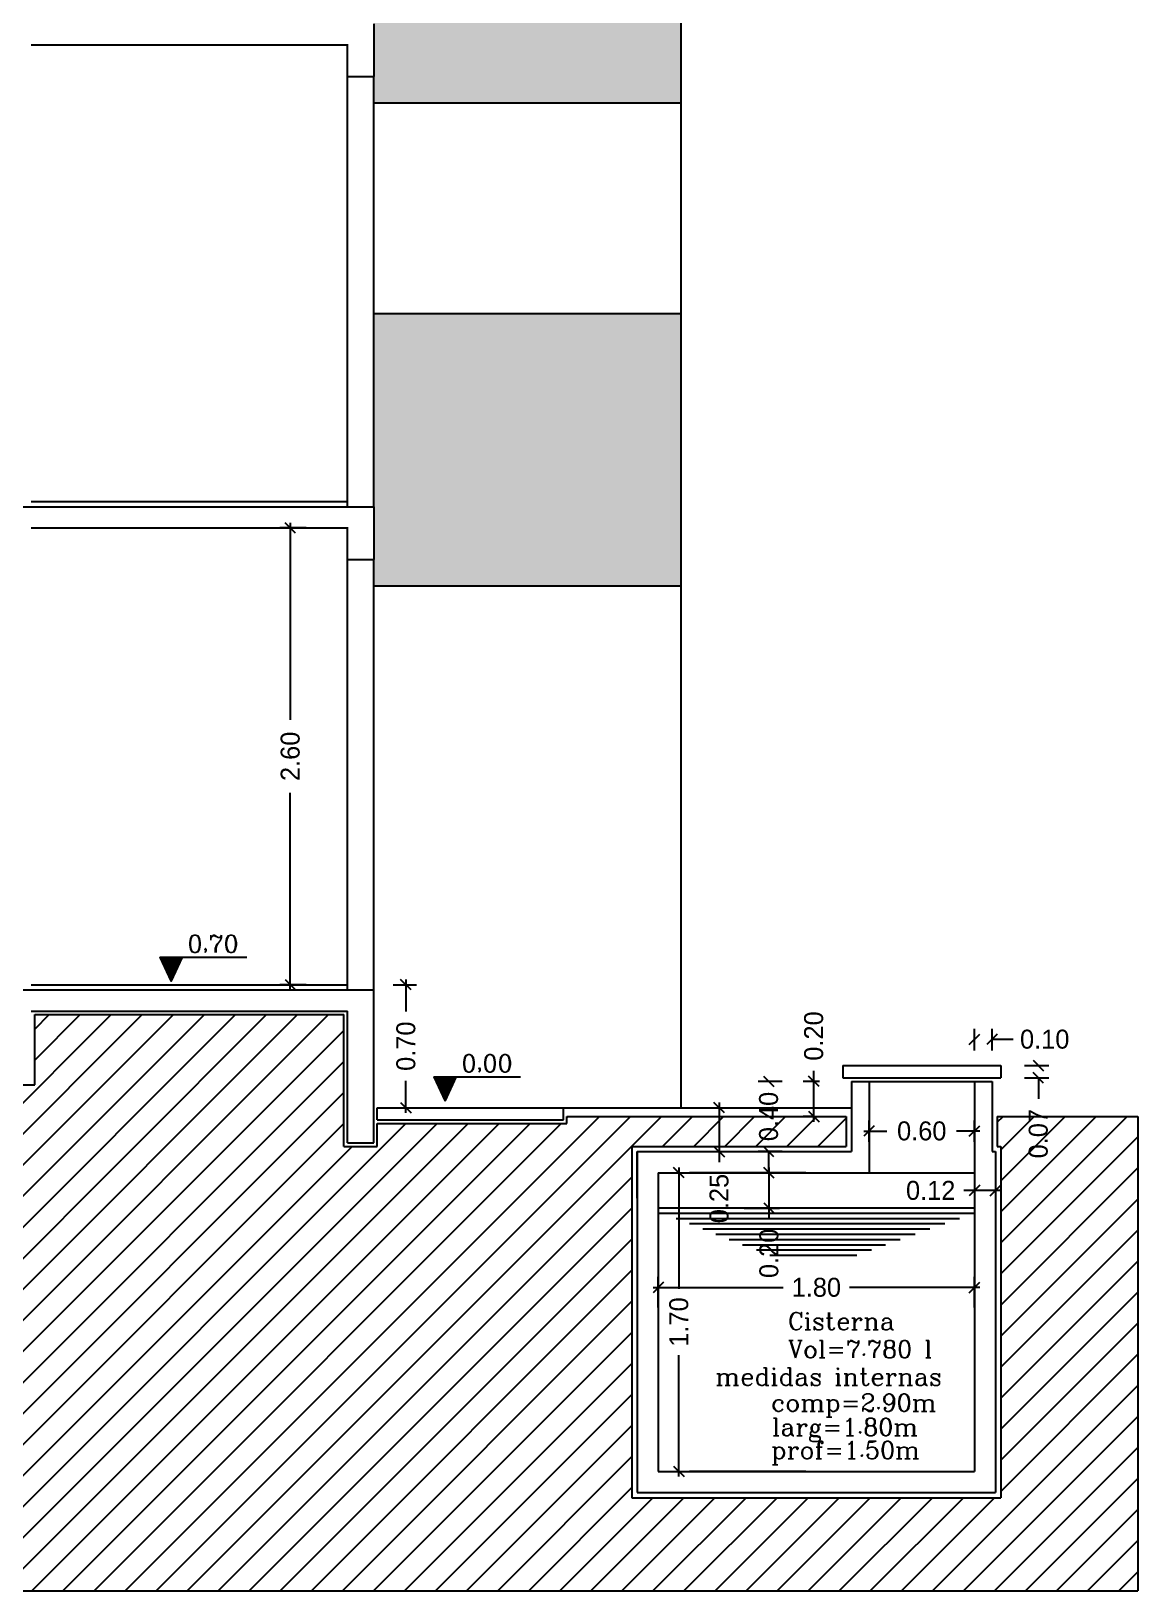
# Model space of a CAD drawing. Extents: x -18 to 75.6, y 22.6 to 43.7.
# Drawn here: x -3.36 to 2.94, y 23.31 to 32.19 of the extents above; entities that cross this region are included whole.
import ezdxf

# ---------------------------------------------------------------- set-up
doc = ezdxf.new("R2010")
doc.units = 0
doc.header["$LTSCALE"] = 2
doc.layers.get('0').update_dxf_attribs({"linetype": 'CONTINUOUS'})
doc.layers.get('DEFPOINTS').update_dxf_attribs({"linetype": 'CONTINUOUS'})
for name, color, linetype in [('CONCRETO', 5, 'CONTINUOUS'), ('COTAS', 244, 'CONTINUOUS'), ('PAREDE', 7, 'CONTINUOUS'), ('PAREDECORTE', 3, 'CONTINUOUS'), ('PISO', 30, 'CONTINUOUS'), ('TERRENOEMCORTE', 244, 'CONTINUOUS'), ('TEXTO', 1, 'CONTINUOUS')]:
    doc.layers.add(name, color=color, linetype=linetype)
doc.styles.add('ROMANC', font='ROMANC.SHX')
doc.dimstyles.get("Standard").update_dxf_attribs({"dimtxt": 0.18, "dimasz": 0.18, "dimexe": 0.18, "dimexo": 0.0625, "dimgap": 0.09, "dimtad": 0, "dimtih": 1, "dimtoh": 1, "dimdec": 4, "dimzin": 0, "dimtxsty": 'STANDARD', "dimcen": 0.09, "dimazin": 3, "dimtfac": 1, "dimtdec": 4, "dimtofl": 0, "dimtmove": 0, "dimatfit": 3, "dimtolj": 1, "dimtzin": 0})

# ---------------------------------------------------------------- blocks, each defined once
blk = doc.blocks.new('*X47')
at = {"color": 0, "ltscale": 0.2}
for p, q in [((73.6889, 23.3075), (76.9689, 26.5875)), ((73.8657, 23.3075), (77.1457, 26.5875)), ((74.0425, 23.3075), (77.3225, 26.5875)), ((74.2192, 23.3075), (77.4992, 26.5875)), ((74.396, 23.3075), (77.676, 26.5875)), ((74.5728, 23.3075), (77.8528, 26.5875)), ((74.7496, 23.3075), (78.0296, 26.5875)), ((74.9263, 23.3075), (78.2063, 26.5875)), ((76.5332, 26.5054), (76.6153, 26.5875)), ((76.5332, 26.3286), (76.7921, 26.5875)), ((75.1031, 23.3075), (78.2932, 26.4976)), ((75.2799, 23.3075), (78.2932, 26.3208)), ((75.4567, 23.3075), (78.2932, 26.144)), ((75.6334, 23.3075), (78.2932, 25.9673)), ((75.987, 23.3075), (78.647, 25.9675)), ((76.1638, 23.3075), (78.8238, 25.9675)), ((76.3405, 23.3075), (79.0005, 25.9675)), ((76.5173, 23.3075), (79.1773, 25.9675)), ((76.6941, 23.3075), (79.3541, 25.9675)), ((76.8709, 23.3075), (79.5309, 25.9675)), ((77.0477, 23.3075), (79.7477, 26.0075)), ((77.2244, 23.3075), (79.9244, 26.0075)), ((77.4012, 23.3075), (80.1012, 26.0075)), ((79.5632, 25.9998), (79.5709, 26.0075)), ((80.108, 25.8375), (80.278, 26.0075)), ((80.2848, 25.8375), (80.4548, 26.0075)), ((80.4615, 25.8375), (80.6315, 26.0075)), ((80.6383, 25.8375), (80.8083, 26.0075)), ((80.8151, 25.8375), (80.9851, 26.0075)), ((80.9919, 25.8375), (81.1532, 25.9988)), ((82.0132, 25.975), (82.0458, 26.0075)), ((82.0332, 25.8182), (82.2225, 26.0075)), ((82.0332, 25.6414), (82.3993, 26.0075)), ((82.0332, 25.4646), (82.5761, 26.0075)), ((82.0332, 25.2879), (82.7529, 26.0075)), ((75.8102, 23.3075), (78.3402, 25.8375)), ((82.0332, 25.1111), (82.8132, 25.8911)), ((77.578, 23.3075), (79.9332, 25.6627)), ((82.0332, 24.9343), (82.8132, 25.7143)), ((77.7548, 23.3075), (79.9332, 25.486)), ((82.0332, 24.7575), (82.8132, 25.5375)), ((77.9315, 23.3075), (79.9332, 25.3092)), ((82.0332, 24.5807), (82.8132, 25.3607)), ((78.1083, 23.3075), (79.9332, 25.1324)), ((82.0332, 24.404), (82.8132, 25.184)), ((78.2851, 23.3075), (79.9332, 24.9556)), ((82.0332, 24.2272), (82.8132, 25.0072)), ((78.4619, 23.3075), (79.9332, 24.7788)), ((82.0332, 24.0504), (82.8132, 24.8304)), ((78.6386, 23.3075), (79.9332, 24.6021)), ((82.0332, 23.8736), (82.8132, 24.6536)), ((78.8154, 23.3075), (79.9332, 24.4253)), ((81.6438, 23.3075), (82.8132, 24.4769)), ((78.9922, 23.3075), (79.9332, 24.2485)), ((81.8206, 23.3075), (82.8132, 24.3001)), ((79.169, 23.3075), (79.9332, 24.0717)), ((81.9974, 23.3075), (82.8132, 24.1233)), ((79.3458, 23.3075), (79.9332, 23.895)), ((82.1742, 23.3075), (82.8132, 23.9465)), ((79.5225, 23.3075), (80.0525, 23.8375)), ((79.6993, 23.3075), (80.2293, 23.8375)), ((79.8761, 23.3075), (80.4061, 23.8375)), ((80.0529, 23.3075), (80.5829, 23.8375)), ((80.2296, 23.3075), (80.7596, 23.8375)), ((80.4064, 23.3075), (80.9364, 23.8375)), ((80.5832, 23.3075), (81.1132, 23.8375)), ((80.76, 23.3075), (81.29, 23.8375)), ((80.9367, 23.3075), (81.4667, 23.8375)), ((81.1135, 23.3075), (81.6435, 23.8375)), ((81.2903, 23.3075), (81.8203, 23.8375)), ((81.4671, 23.3075), (81.9971, 23.8375)), ((82.351, 23.3075), (82.8132, 23.7698)), ((82.5277, 23.3075), (82.8132, 23.593)), ((82.7045, 23.3075), (82.8132, 23.4162))]:
    blk.add_line(p, q, dxfattribs=at)
blk = doc.blocks.new('_OBLIQUE')
at = {"color": 0, "linetype": 'BYBLOCK'}
blk.add_line((-0.5, -0.5), (0.5, 0.5), dxfattribs=at)
blk = doc.blocks.new('*D132')
at = {"color": 244, "linetype": 'BYBLOCK', "ltscale": 0.2}
for p, q in [((81.2532, 25.9247), (81.3852, 25.9247)), ((81.2832, 25.8625), (81.2832, 25.9847)), ((81.9132, 25.9247), (81.7812, 25.9247)), ((81.8832, 25.8625), (81.8832, 25.9847))]:
    blk.add_line(p, q, dxfattribs=at)
at = {"layer": 'DEFPOINTS', "color": 0, "linetype": 'BYBLOCK', "ltscale": 0.2}
for p in [(81.8832, 25.9247), (81.2832, 25.0225), (81.8832, 25.0225)]:
    blk.add_point(p, dxfattribs=at)
at = {"color": 244, "linetype": 'BYBLOCK', "ltscale": 0.2, "xscale": 0.06, "yscale": 0.06, "zscale": 0.06, "rotation": 180}
blk.add_blockref('_OBLIQUE', (81.2832, 25.9247), dxfattribs=at)
at = {"color": 244, "linetype": 'BYBLOCK', "ltscale": 0.2, "xscale": 0.06, "yscale": 0.06, "zscale": 0.06}
blk.add_blockref('_OBLIQUE', (81.8832, 25.9247), dxfattribs=at)
at = {"color": 30, "linetype": 'BYBLOCK', "ltscale": 0.2, "insert": (81.5832, 25.9247), "char_height": 0.108, "attachment_point": 5}
blk.add_mtext('\\A1;0.60', dxfattribs=at)
blk = doc.blocks.new('*D128')
at = {"color": 244, "linetype": 'BYBLOCK', "ltscale": 0.2}
for p, q in [((80.5722, 25.6863), (80.7734, 25.6863)), ((80.7134, 25.7163), (80.7134, 25.4863)), ((80.5722, 25.4863), (80.7734, 25.4863)), ((80.7134, 25.4863), (80.7134, 25.4263))]:
    blk.add_line(p, q, dxfattribs=at)
at = {"layer": 'DEFPOINTS', "color": 0, "linetype": 'BYBLOCK', "ltscale": 0.2}
for p in [(79.7322, 25.6863), (79.7322, 25.4863), (80.7134, 25.4863)]:
    blk.add_point(p, dxfattribs=at)
at = {"color": 244, "linetype": 'BYBLOCK', "ltscale": 0.2, "xscale": 0.06, "yscale": 0.06, "zscale": 0.06}
for p, rotation in [((80.7134, 25.6863), 90), ((80.7134, 25.4863), 270)]:
    blk.add_blockref('_OBLIQUE', p, dxfattribs=dict(at, rotation=rotation))
at = {"color": 30, "linetype": 'BYBLOCK', "ltscale": 0.2, "insert": (80.7134, 25.2283), "char_height": 0.108, "attachment_point": 5, "rotation": 90}
blk.add_mtext('\\A1;0.20', dxfattribs=at)
blk = doc.blocks.new('*D127')
at = {"color": 244, "linetype": 'BYBLOCK', "ltscale": 0.2}
for p, q in [((80.2005, 25.7175), (80.2005, 25.0265)), ((80.9232, 25.6875), (80.2605, 25.6875)), ((80.2005, 23.9575), (80.2005, 24.6485)), ((80.9232, 23.9875), (80.2605, 23.9875))]:
    blk.add_line(p, q, dxfattribs=at)
at = {"layer": 'DEFPOINTS', "color": 0, "linetype": 'BYBLOCK', "ltscale": 0.2}
for p in [(80.0832, 25.6875), (80.0832, 23.9875), (80.2005, 23.9875)]:
    blk.add_point(p, dxfattribs=at)
at = {"color": 244, "linetype": 'BYBLOCK', "ltscale": 0.2, "xscale": 0.06, "yscale": 0.06, "zscale": 0.06}
for p, rotation in [((80.2005, 25.6875), 90), ((80.2005, 23.9875), 270)]:
    blk.add_blockref('_OBLIQUE', p, dxfattribs=dict(at, rotation=rotation))
at = {"color": 30, "linetype": 'BYBLOCK', "ltscale": 0.2, "insert": (80.2005, 24.8375), "char_height": 0.108, "attachment_point": 5, "rotation": 90}
blk.add_mtext('\\A1;1.70', dxfattribs=at)
blk = doc.blocks.new('*D126')
at = {"color": 244, "linetype": 'BYBLOCK', "ltscale": 0.2}
for p, q in [((80.0832, 24.9204), (80.0832, 25.0945)), ((81.8832, 24.9204), (81.8832, 25.0945)), ((80.0532, 25.0345), (80.7942, 25.0345)), ((81.9132, 25.0345), (81.1722, 25.0345))]:
    blk.add_line(p, q, dxfattribs=at)
at = {"layer": 'DEFPOINTS', "color": 0, "linetype": 'BYBLOCK', "ltscale": 0.2}
for p in [(81.8832, 25.0345), (80.0832, 24.0804), (81.8832, 24.0804)]:
    blk.add_point(p, dxfattribs=at)
at = {"color": 244, "linetype": 'BYBLOCK', "ltscale": 0.2, "xscale": 0.06, "yscale": 0.06, "zscale": 0.06, "rotation": 180}
blk.add_blockref('_OBLIQUE', (80.0832, 25.0345), dxfattribs=at)
at = {"color": 244, "linetype": 'BYBLOCK', "ltscale": 0.2, "xscale": 0.06, "yscale": 0.06, "zscale": 0.06}
blk.add_blockref('_OBLIQUE', (81.8832, 25.0345), dxfattribs=at)
at = {"color": 30, "linetype": 'BYBLOCK', "ltscale": 0.2, "insert": (80.9832, 25.0345), "char_height": 0.108, "attachment_point": 5}
blk.add_mtext('\\A1;1.80', dxfattribs=at)
blk = doc.blocks.new('*D169')
at = {"color": 244, "linetype": 'BYBLOCK', "ltscale": 0.2}
for p, q in [((77.9882, 29.3875), (77.9882, 28.2645)), ((78.0783, 29.3575), (77.9282, 29.3575)), ((77.9882, 26.7275), (77.9882, 27.8505)), ((78.0783, 26.7575), (77.9282, 26.7575))]:
    blk.add_line(p, q, dxfattribs=at)
at = {"layer": 'DEFPOINTS', "color": 0, "linetype": 'BYBLOCK', "ltscale": 0.2}
for p in [(78.9183, 29.3575), (77.9882, 26.7575), (78.9183, 26.7575)]:
    blk.add_point(p, dxfattribs=at)
at = {"color": 244, "linetype": 'BYBLOCK', "ltscale": 0.2, "xscale": 0.06, "yscale": 0.06, "zscale": 0.06}
for p, rotation in [((77.9882, 29.3575), 90), ((77.9882, 26.7575), 270)]:
    blk.add_blockref('_OBLIQUE', p, dxfattribs=dict(at, rotation=rotation))
at = {"color": 30, "linetype": 'BYBLOCK', "ltscale": 0.2, "insert": (77.9882, 28.0575), "char_height": 0.108, "attachment_point": 5, "rotation": 90}
blk.add_mtext('\\A1;2.60', dxfattribs=at)
blk = doc.blocks.new('*X3')
at = {"color": 0}
for p, q in [((191.8346, 96.81), (191.8357, 96.8112)), ((191.8352, 96.8088), (191.8375, 96.8112)), ((191.8357, 96.8076), (191.8392, 96.8112)), ((191.8363, 96.8064), (191.841, 96.8112)), ((191.8369, 96.8052), (191.8428, 96.8112)), ((191.8374, 96.804), (191.8445, 96.8112)), ((191.838, 96.8028), (191.8463, 96.8112)), ((191.8386, 96.8016), (191.8481, 96.8112)), ((191.8391, 96.8004), (191.8498, 96.8112)), ((191.8397, 96.7992), (191.8516, 96.8112)), ((191.8403, 96.798), (191.8534, 96.8112)), ((191.8408, 96.7968), (191.8551, 96.8112)), ((191.8414, 96.7956), (191.8569, 96.8112)), ((191.842, 96.7944), (191.8587, 96.8112)), ((191.8425, 96.7932), (191.8605, 96.8112)), ((191.8431, 96.792), (191.8622, 96.8112)), ((191.8436, 96.7908), (191.864, 96.8112)), ((191.8442, 96.7896), (191.8658, 96.8112)), ((191.8448, 96.7884), (191.8675, 96.8112)), ((191.8453, 96.7872), (191.8693, 96.8112)), ((191.8459, 96.786), (191.8711, 96.8112)), ((191.8465, 96.7848), (191.8728, 96.8112)), ((191.847, 96.7836), (191.8746, 96.8112)), ((191.8476, 96.7824), (191.8764, 96.8112)), ((191.8482, 96.7812), (191.8781, 96.8112)), ((191.8487, 96.78), (191.8799, 96.8112)), ((191.8493, 96.7788), (191.8817, 96.8112)), ((191.8499, 96.7776), (191.8834, 96.8112)), ((191.8504, 96.7764), (191.8852, 96.8112)), ((191.851, 96.7752), (191.887, 96.8112)), ((191.8516, 96.774), (191.8887, 96.8112)), ((191.8521, 96.7728), (191.8905, 96.8112)), ((191.8527, 96.7716), (191.8923, 96.8112)), ((191.8533, 96.7704), (191.894, 96.8112)), ((191.8538, 96.7692), (191.8958, 96.8112)), ((191.8544, 96.768), (191.8976, 96.8112)), ((191.855, 96.7668), (191.8972, 96.809)), ((191.8555, 96.7656), (191.8957, 96.8057)), ((191.8561, 96.7644), (191.8942, 96.8025)), ((191.8567, 96.7632), (191.8927, 96.7992)), ((191.8572, 96.762), (191.8913, 96.796)), ((191.8578, 96.7608), (191.8898, 96.7928)), ((191.8584, 96.7596), (191.8883, 96.7895)), ((191.8589, 96.7584), (191.8868, 96.7863)), ((191.8595, 96.7572), (191.8853, 96.783)), ((191.8601, 96.756), (191.8839, 96.7798)), ((191.8606, 96.7548), (191.8824, 96.7765)), ((191.8612, 96.7536), (191.8809, 96.7733)), ((191.8618, 96.7524), (191.8794, 96.77)), ((191.8623, 96.7512), (191.8779, 96.7668)), ((191.8629, 96.75), (191.8765, 96.7635)), ((191.8635, 96.7488), (191.875, 96.7603)), ((191.864, 96.7476), (191.8735, 96.757)), ((191.8646, 96.7464), (191.872, 96.7538)), ((191.8652, 96.7452), (191.8705, 96.7505)), ((191.8657, 96.744), (191.8691, 96.7473)), ((191.8663, 96.7428), (191.8676, 96.744))]:
    blk.add_line(p, q, dxfattribs=at)
blk = doc.blocks.new('*D149')
at = {"color": 244, "linetype": 'BYBLOCK', "ltscale": 0.2}
for p, q in [((78.5733, 26.7575), (78.7066, 26.7575)), ((78.6466, 26.7875), (78.6466, 26.6055)), ((78.6466, 26.0275), (78.6466, 26.2095)), ((78.5933, 26.0575), (78.7066, 26.0575))]:
    blk.add_line(p, q, dxfattribs=at)
at = {"layer": 'DEFPOINTS', "color": 0, "linetype": 'BYBLOCK', "ltscale": 0.2}
for p in [(77.7333, 26.7575), (77.7533, 26.0575), (78.6466, 26.0575)]:
    blk.add_point(p, dxfattribs=at)
at = {"color": 244, "linetype": 'BYBLOCK', "ltscale": 0.2, "xscale": 0.06, "yscale": 0.06, "zscale": 0.06}
for p, rotation in [((78.6466, 26.7575), 90), ((78.6466, 26.0575), 270)]:
    blk.add_blockref('_OBLIQUE', p, dxfattribs=dict(at, rotation=rotation))
at = {"color": 30, "linetype": 'BYBLOCK', "ltscale": 0.2, "insert": (78.6466, 26.4075), "char_height": 0.108, "attachment_point": 5, "rotation": 90}
blk.add_mtext('\\A1;0.70', dxfattribs=at)
blk = doc.blocks.new('*D134')
at = {"color": 244, "linetype": 'BYBLOCK', "ltscale": 0.2}
for p, q in [((81.8832, 25.662), (81.8832, 25.5262)), ((82.0032, 25.662), (82.0032, 25.5262)), ((81.8832, 25.5862), (81.8232, 25.5862)), ((82.0332, 25.5862), (81.8832, 25.5862))]:
    blk.add_line(p, q, dxfattribs=at)
at = {"layer": 'DEFPOINTS', "color": 0, "linetype": 'BYBLOCK', "ltscale": 0.2}
for p in [(81.8832, 26.502), (82.0032, 26.502), (81.8832, 25.5862)]:
    blk.add_point(p, dxfattribs=at)
at = {"color": 244, "linetype": 'BYBLOCK', "ltscale": 0.2, "xscale": 0.06, "yscale": 0.06, "zscale": 0.06, "rotation": 180}
blk.add_blockref('_OBLIQUE', (81.8832, 25.5862), dxfattribs=at)
at = {"color": 244, "linetype": 'BYBLOCK', "ltscale": 0.2, "xscale": 0.06, "yscale": 0.06, "zscale": 0.06}
blk.add_blockref('_OBLIQUE', (82.0032, 25.5862), dxfattribs=at)
at = {"color": 30, "linetype": 'BYBLOCK', "ltscale": 0.2, "insert": (81.6342, 25.5862), "char_height": 0.108, "attachment_point": 5}
blk.add_mtext('\\A1;0.12', dxfattribs=at)
blk = doc.blocks.new('*D131')
at = {"color": 244, "linetype": 'BYBLOCK', "ltscale": 0.2}
for p, q in [((82.1687, 26.2975), (82.3069, 26.2975)), ((82.2469, 26.2975), (82.2469, 26.2975)), ((82.1687, 26.2275), (82.3069, 26.2275)), ((82.2469, 26.2275), (82.2469, 26.1075))]:
    blk.add_line(p, q, dxfattribs=at)
at = {"layer": 'DEFPOINTS', "color": 0, "linetype": 'BYBLOCK', "ltscale": 0.2}
for p in [(81.3287, 26.2975), (81.3287, 26.2275), (82.2469, 26.2275)]:
    blk.add_point(p, dxfattribs=at)
at = {"color": 244, "linetype": 'BYBLOCK', "ltscale": 0.2, "xscale": 0.06, "yscale": 0.06, "zscale": 0.06}
for p, rotation in [((82.2469, 26.2975), 270), ((82.2469, 26.2275), 90)]:
    blk.add_blockref('_OBLIQUE', p, dxfattribs=dict(at, rotation=rotation))
at = {"color": 30, "linetype": 'BYBLOCK', "ltscale": 0.2, "insert": (82.2469, 25.9095), "char_height": 0.108, "attachment_point": 5, "rotation": 90}
blk.add_mtext('\\A1;0.07', dxfattribs=at)
blk = doc.blocks.new('*D130')
at = {"color": 244, "linetype": 'BYBLOCK', "ltscale": 0.2}
for p, q in [((81.0017, 26.2075), (80.9083, 26.2075)), ((80.9683, 26.2075), (80.9683, 26.2675)), ((80.9683, 25.9775), (80.9683, 26.2075)), ((80.9717, 26.0075), (80.9083, 26.0075))]:
    blk.add_line(p, q, dxfattribs=at)
at = {"layer": 'DEFPOINTS', "color": 0, "linetype": 'BYBLOCK', "ltscale": 0.2}
for p in [(80.9683, 26.2075), (81.8417, 26.2075), (81.8117, 26.0075)]:
    blk.add_point(p, dxfattribs=at)
at = {"color": 244, "linetype": 'BYBLOCK', "ltscale": 0.2, "xscale": 0.06, "yscale": 0.06, "zscale": 0.06}
for p, rotation in [((80.9683, 26.2075), 90), ((80.9683, 26.0075), 270)]:
    blk.add_blockref('_OBLIQUE', p, dxfattribs=dict(at, rotation=rotation))
at = {"color": 30, "linetype": 'BYBLOCK', "ltscale": 0.2, "insert": (80.9683, 26.4655), "char_height": 0.108, "attachment_point": 5, "rotation": 90}
blk.add_mtext('\\A1;0.20', dxfattribs=at)
blk = doc.blocks.new('*D129')
at = {"color": 244, "linetype": 'BYBLOCK', "ltscale": 0.2}
for p, q in [((80.7878, 26.2073), (80.6516, 26.2073)), ((80.7116, 26.2073), (80.7116, 26.2073)), ((80.7878, 25.8073), (80.6516, 25.8073)), ((80.7116, 25.8073), (80.7116, 25.6873))]:
    blk.add_line(p, q, dxfattribs=at)
at = {"layer": 'DEFPOINTS', "color": 0, "linetype": 'BYBLOCK', "ltscale": 0.2}
for p in [(81.6278, 26.2073), (80.7116, 25.8073), (81.6278, 25.8073)]:
    blk.add_point(p, dxfattribs=at)
at = {"color": 244, "linetype": 'BYBLOCK', "ltscale": 0.2, "xscale": 0.06, "yscale": 0.06, "zscale": 0.06}
for p, rotation in [((80.7116, 26.2073), 270), ((80.7116, 25.8073), 90)]:
    blk.add_blockref('_OBLIQUE', p, dxfattribs=dict(at, rotation=rotation))
at = {"color": 30, "linetype": 'BYBLOCK', "ltscale": 0.2, "insert": (80.7116, 26.0073), "char_height": 0.108, "attachment_point": 5, "rotation": 90}
blk.add_mtext('\\A1;0.40', dxfattribs=at)
blk = doc.blocks.new('*D162')
at = {"color": 244, "linetype": 'BYBLOCK', "ltscale": 0.2}
for p, q in [((80.3432, 26.0575), (80.3696, 26.0575)), ((80.4296, 26.0875), (80.4296, 25.8075)), ((80.3432, 25.8075), (80.3696, 25.8075)), ((80.4296, 25.8075), (80.4296, 25.7475))]:
    blk.add_line(p, q, dxfattribs=at)
at = {"layer": 'DEFPOINTS', "color": 0, "linetype": 'BYBLOCK', "ltscale": 0.2}
for p in [(81.1832, 26.0575), (80.4296, 25.8075), (81.1832, 25.8075)]:
    blk.add_point(p, dxfattribs=at)
at = {"color": 244, "linetype": 'BYBLOCK', "ltscale": 0.2, "xscale": 0.06, "yscale": 0.06, "zscale": 0.06}
for p, rotation in [((80.4296, 26.0575), 90), ((80.4296, 25.8075), 270)]:
    blk.add_blockref('_OBLIQUE', p, dxfattribs=dict(at, rotation=rotation))
at = {"color": 30, "linetype": 'BYBLOCK', "ltscale": 0.2, "insert": (80.4296, 25.5405), "char_height": 0.108, "attachment_point": 5, "rotation": 90}
blk.add_mtext('\\A1;0.25', dxfattribs=at)
blk = doc.blocks.new('*D133')
at = {"color": 244, "linetype": 'BYBLOCK', "ltscale": 0.2}
for p, q in [((81.8832, 26.3825), (81.8832, 26.5069)), ((81.9832, 26.3825), (81.9832, 26.5069)), ((81.8832, 26.4469), (81.8832, 26.4469)), ((81.9832, 26.4469), (82.1032, 26.4469))]:
    blk.add_line(p, q, dxfattribs=at)
at = {"layer": 'DEFPOINTS', "color": 0, "linetype": 'BYBLOCK', "ltscale": 0.2}
for p in [(81.9832, 26.4469), (81.8832, 25.5425), (81.9832, 25.5425)]:
    blk.add_point(p, dxfattribs=at)
at = {"color": 244, "linetype": 'BYBLOCK', "ltscale": 0.2, "xscale": 0.06, "yscale": 0.06, "zscale": 0.06}
blk.add_blockref('_OBLIQUE', (81.8832, 26.4469), dxfattribs=at)
at = {"color": 244, "linetype": 'BYBLOCK', "ltscale": 0.2, "xscale": 0.06, "yscale": 0.06, "zscale": 0.06, "rotation": 180}
blk.add_blockref('_OBLIQUE', (81.9832, 26.4469), dxfattribs=at)
at = {"color": 30, "linetype": 'BYBLOCK', "ltscale": 0.2, "insert": (82.2832, 26.4469), "char_height": 0.108, "attachment_point": 5}
blk.add_mtext('\\A1;0.10', dxfattribs=at)

msp = doc.modelspace()

# ---------------------------------------------------------------- linework, layer by layer
at = {"layer": 'CONCRETO', "color": 5, "ltscale": 0.2}
for p, q in [((-1.4147, 32.2275), (-1.4147, 31.9275)), ((-3.3647, 32.1075), (-1.5647, 32.1075)), ((-1.5647, 31.9275), (-1.5647, 32.1113)), ((-1.5647, 31.9275), (-1.4147, 31.9275)), ((-3.5147, 29.4775), (-1.4147, 29.4775)), ((-1.4147, 29.4775), (-1.4147, 29.1775)), ((-3.3647, 29.3575), (-1.5647, 29.3575)), ((-1.5647, 29.1775), (-1.5647, 29.3613)), ((-1.5647, 29.1775), (-1.4147, 29.1775)), ((-3.5147, 26.7275), (-1.4147, 26.7275)), ((-1.4147, 25.8575), (-1.4147, 26.7275)), ((-3.3647, 26.6075), (-1.5647, 26.6075)), ((-1.5647, 25.8575), (-1.5647, 26.6075)), ((-1.5647, 25.8575), (-1.4147, 25.8575)), ((0.0853, 25.5429), (0.0853, 25.8075))]:
    msp.add_line(p, q, dxfattribs=at)
at = {"layer": 'CONCRETO', "color": 5, "linetype": 'CONTINUOUS', "ltscale": 0.3}
for p, q in [((1.2553, 26.2975), (2.1553, 26.2975)), ((1.2553, 26.2975), (1.2553, 26.2275)), ((2.1553, 26.2975), (2.1553, 26.2275)), ((1.2553, 26.2275), (2.1553, 26.2275)), ((1.3053, 26.2075), (1.3053, 25.8075)), ((1.3053, 26.2075), (1.4053, 26.2075)), ((1.4053, 26.2075), (1.4053, 25.6875)), ((2.0053, 26.2075), (2.0053, 23.9875)), ((2.0053, 26.2075), (2.1053, 26.2075)), ((2.1053, 26.2075), (2.1053, 25.8075)), ((0.0853, 25.8075), (0.0853, 23.8675)), ((0.0853, 25.8075), (1.3053, 25.8075)), ((2.1053, 25.8075), (2.1253, 25.8075)), ((2.1253, 25.8075), (2.1253, 23.9875)), ((2.1253, 25.8075), (2.1253, 23.8675)), ((0.2053, 25.6875), (0.2053, 23.9875)), ((0.2053, 25.6875), (1.4053, 25.6875)), ((0.2053, 23.9875), (2.0053, 23.9875)), ((0.0853, 23.8675), (2.1253, 23.8675))]:
    msp.add_line(p, q, dxfattribs=at)
at = {"layer": 'CONCRETO', "color": 30, "linetype": 'CONTINUOUS', "ltscale": 0.3}
for p, q in [((1.4053, 25.6875), (2.0053, 25.6875)), ((0.2053, 25.4875), (2.0053, 25.4875)), ((0.2053, 25.4575), (2.0053, 25.4575)), ((0.3075, 25.4275), (1.9209, 25.4275)), ((0.3829, 25.3975), (1.8364, 25.3975)), ((0.4583, 25.3675), (1.752, 25.3675)), ((0.5337, 25.3375), (1.6676, 25.3375)), ((0.6091, 25.3075), (1.5831, 25.3075)), ((0.6845, 25.2775), (1.4987, 25.2775)), ((0.7649, 25.2475), (1.4193, 25.2475)), ((0.8403, 25.2175), (1.3349, 25.2175))]:
    msp.add_line(p, q, dxfattribs=at)
at = {"layer": 'COTAS', "color": 244, "ltscale": 0.2}
for p, q in [((-2.6323, 26.914), (-2.1378, 26.914)), ((-2.6323, 26.914), (-2.5672, 26.7757)), ((-2.5672, 26.7757), (-2.5039, 26.9145)), ((-1.0727, 26.2337), (-0.5782, 26.2337)), ((-1.0727, 26.2337), (-1.0076, 26.0954)), ((-1.0076, 26.0954), (-0.9443, 26.2342))]:
    msp.add_line(p, q, dxfattribs=at)
at = {"layer": 'PAREDE', "color": 244, "ltscale": 0.2}
for p, q in [((0.3353, 26.2975), (0.3353, 37.6075)), ((0.3353, 26.0575), (0.3353, 37.4118))]:
    msp.add_line(p, q, dxfattribs=at)
at = {"layer": 'PAREDE', "color": 253, "ltscale": 0.2}
for points in [[(-1.4147, 33.3275), (0.3353, 33.3275), (-1.4147, 31.7775), (0.3353, 31.7775)], [(-1.4147, 30.5775), (0.3353, 30.5775), (-1.4147, 29.0275), (0.3353, 29.0275)]]:
    msp.add_solid(points, dxfattribs=at)
at = {"layer": 'PAREDECORTE', "color": 3, "ltscale": 0.2}
for p, q in [((-1.5647, 29.4775), (-1.5647, 32.1075)), ((-1.4147, 29.4775), (-1.4147, 31.9275)), ((-1.5647, 26.7275), (-1.5647, 29.1775)), ((-1.4147, 26.7275), (-1.4147, 29.1775))]:
    msp.add_line(p, q, dxfattribs=at)
at = {"layer": 'PISO', "color": 255, "ltscale": 0.2}
for p, q in [((-1.4147, 31.7775), (0.3353, 31.7775)), ((-1.4147, 30.5775), (0.3353, 30.5775)), ((-1.4147, 29.0275), (0.3353, 29.0275))]:
    msp.add_line(p, q, dxfattribs=at)
at = {"layer": 'PISO', "color": 30, "ltscale": 0.2}
for p, q in [((-3.3647, 29.5075), (-1.5647, 29.5075)), ((-3.3647, 26.7575), (-1.5647, 26.7575)), ((-0.3347, 26.0575), (1.3053, 26.0575))]:
    msp.add_line(p, q, dxfattribs=at)
at = {"layer": 'PISO', "color": 244, "ltscale": 0.2}
for p, q in [((-1.3947, 26.0575), (-0.3347, 26.0575)), ((-1.3947, 25.9875), (-1.3947, 26.0575)), ((-0.3347, 25.9875), (-0.3347, 26.0575)), ((-1.3947, 25.9875), (-0.3347, 25.9875))]:
    msp.add_line(p, q, dxfattribs=at)
at = {"layer": 'TERRENOEMCORTE', "color": 244, "linetype": 'CONTINUOUS', "ltscale": 0.2}
for p, q in [((-3.3447, 26.5875), (-1.5847, 26.5875)), ((-3.3447, 26.1875), (-3.3447, 26.5875)), ((-1.5847, 25.8375), (-1.5847, 26.5875)), ((-6.9144, 26.1875), (-3.3447, 26.1875)), ((-1.3947, 25.9675), (-0.3147, 25.9675)), ((-1.3947, 25.8375), (-1.3947, 25.9675)), ((-0.3147, 26.0075), (1.2753, 26.0075)), ((-0.3147, 25.9675), (-0.3147, 26.0075)), ((2.1353, 26.0075), (2.9353, 26.0075)), ((-1.5847, 25.8375), (-1.3947, 25.8375))]:
    msp.add_line(p, q, dxfattribs=at)
at = {"layer": 'TERRENOEMCORTE', "color": 244, "linetype": 'CONTINUOUS', "ltscale": 0.3}
for p, q in [((1.4053, 26.2075), (2.0053, 26.2075)), ((1.2753, 26.0075), (1.2753, 25.8375)), ((2.1353, 26.0075), (2.1353, 25.8375)), ((2.9353, 26.0075), (2.9353, 23.3075)), ((0.0553, 25.8375), (0.0553, 23.8375)), ((0.0553, 25.8375), (1.2753, 25.8375)), ((2.1353, 25.8375), (2.1553, 25.8375)), ((2.1553, 25.8375), (2.1553, 23.8375)), ((0.0553, 23.8375), (2.1553, 23.8375)), ((-18.0447, 23.3075), (2.9353, 23.3075))]:
    msp.add_line(p, q, dxfattribs=at)

# ---------------------------------------------------------------- block references
at = {"layer": 'COTAS', "color": 244, "ltscale": 0.2, "xscale": 2, "yscale": 2, "zscale": 2}
for p in [(-386.3005, -166.7083), (-384.7409, -167.3886)]:
    msp.add_blockref('*X3', p, dxfattribs=at)
at = {"layer": 'TERRENOEMCORTE', "color": 30, "ltscale": 0.2}
msp.add_blockref('*X47', (-79.8779, 0), dxfattribs=at)

# ---------------------------------------------------------------- texts
at = {"layer": 'COTAS', "color": 244, "ltscale": 0.2, "style": 'ROMANC'}
for s, p in [('0,70', (-2.475, 26.94)), ('0,00', (-0.9154, 26.2597))]:
    msp.add_text(s, height=0.1, dxfattribs=at).set_placement(p)
at = {"layer": 'TEXTO', "color": 30, "ltscale": 0.3, "style": 'ROMANC'}
for s, p in [('Cisterna', (0.9436, 24.7923)), ('Vol=7.780 l', (0.9436, 24.6331)), ('medidas internas', (0.5298, 24.4761)), ('comp=2.90m', (0.8465, 24.3286)), ('larg=1.80m', (0.8535, 24.1901)), ('prof=1.50m', (0.8465, 24.0586))]:
    msp.add_text(s, height=0.1, dxfattribs=at).set_placement(p)

# ---------------------------------------------------------------- dimensions: what is measured, and where the dimension line sits
at = {"layer": 'COTAS', "color": 30, "ltscale": 0.2}
dim = msp.add_linear_dim(base=(-1.8897, 26.7575), p1=(-0.9595, 29.3575), p2=(-0.9595, 26.7575), angle=90, dimstyle='STANDARD', override={"dimscale": 0.6, "dimasz": 0.1, "dimexe": 0.1, "dimexo": 1.4, "dimtih": 0, "dimtoh": 0, "dimdec": 2, "dimblk1": 'OBLIQUE', "dimblk2": 'OBLIQUE', "dimsah": 1, "dimdle": 0.05, "dimclrd": 244, "dimclre": 244, "dimclrt": 30}, dxfattribs=at)
dim.commit()
dim.dimension.update_dxf_attribs({"geometry": '*D169', "text_midpoint": (-1.8897, 28.0575), "insert": (-79.8779, 0)})
at = {"layer": 'COTAS', "color": 244, "ltscale": 0.2}
for base, p1, p2, picture, middle in [((-1.2313, 26.0575), (-2.1446, 26.7575), (-2.1246, 26.0575), '*D149', (-1.2313, 26.4075)), ((1.0904, 26.2075), (1.9338, 26.0075), (1.9638, 26.2075), '*D130', (1.0904, 26.4655)), ((2.3691, 26.2275), (1.4509, 26.2975), (1.4509, 26.2275), '*D131', (2.3691, 25.9095)), ((0.8337, 25.8073), (1.7499, 26.2073), (1.7499, 25.8073), '*D129', (0.8337, 26.0073)), ((0.5517, 25.8075), (1.3053, 26.0575), (1.3053, 25.8075), '*D162', (0.5517, 25.5405)), ((0.8356, 25.4863), (-0.1457, 25.6863), (-0.1457, 25.4863), '*D128', (0.8356, 25.2283)), ((0.3227, 23.9875), (0.2053, 25.6875), (0.2053, 23.9875), '*D127', (0.3227, 24.8375))]:
    dim = msp.add_linear_dim(base=base, p1=p1, p2=p2, angle=90, dimstyle='STANDARD', override={"dimscale": 0.6, "dimasz": 0.1, "dimexe": 0.1, "dimexo": 1.4, "dimtih": 0, "dimtoh": 0, "dimdec": 2, "dimblk1": 'OBLIQUE', "dimblk2": 'OBLIQUE', "dimsah": 1, "dimdle": 0.05, "dimclrd": 244, "dimclre": 244, "dimclrt": 30}, dxfattribs=at)
    dim.commit()
    dim.dimension.update_dxf_attribs({"geometry": picture, "text_midpoint": middle, "insert": (-79.8779, 0)})
for base, p1, p2, picture, middle in [((2.0053, 25.5862), (2.1253, 26.502), (2.0053, 26.502), '*D134', (1.7563, 25.5862)), ((2.1053, 26.4469), (2.0053, 25.5425), (2.1053, 25.5425), '*D133', (2.4053, 26.4469)), ((2.0053, 25.9247), (1.4053, 25.0225), (2.0053, 25.0225), '*D132', (1.7053, 25.9247)), ((2.0053, 25.0345), (0.2053, 24.0804), (2.0053, 24.0804), '*D126', (1.1053, 25.0345))]:
    dim = msp.add_linear_dim(base=base, p1=p1, p2=p2, dimstyle='STANDARD', override={"dimscale": 0.6, "dimasz": 0.1, "dimexe": 0.1, "dimexo": 1.4, "dimtih": 0, "dimtoh": 0, "dimdec": 2, "dimblk1": 'OBLIQUE', "dimblk2": 'OBLIQUE', "dimsah": 1, "dimdle": 0.05, "dimclrd": 244, "dimclre": 244, "dimclrt": 30}, dxfattribs=at)
    dim.commit()
    dim.dimension.update_dxf_attribs({"geometry": picture, "text_midpoint": middle, "insert": (-79.8779, 0)})

doc.saveas('drawing.dxf')
